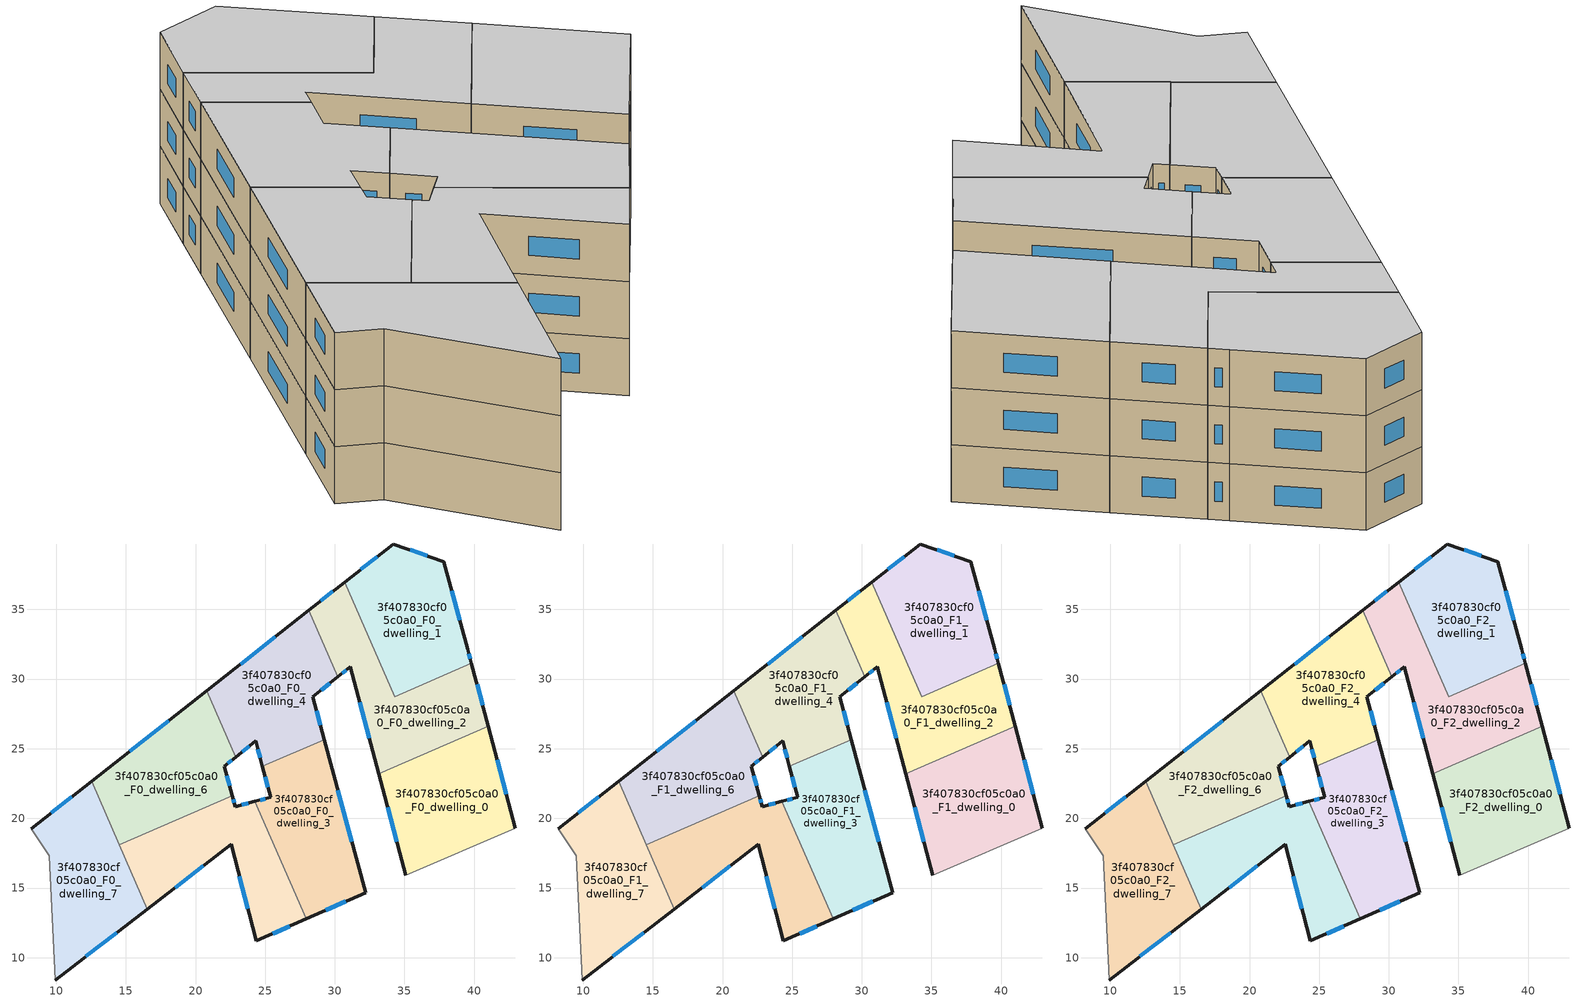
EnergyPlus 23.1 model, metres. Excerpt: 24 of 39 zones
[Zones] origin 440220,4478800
3f407830cf05c0a0_F0_dwelling_0
 floor ground (EU_floor_Construction): 41.01,26.62 42.96,19.3 35.09,15.92 33.16,23.21 z0
 wall outside (EU_wall_Construction): 33.16,23.21 35.09,15.92 / 42.96,19.3 41.01,26.62 z0:3
 wall to 3f407830cf05c0a0_F0_dwelling_2 (EU_wall_Construction): 41.01,26.62 33.16,23.21 z0:3
 wall adiabatic (EU_wall_Construction): 35.09,15.92 42.96,19.3 z0:3
 window (EU_Window_Construction): 33.8,20.79 34.45,18.34 / 42.31,21.73 41.65,24.2 z0.99:2.01
3f407830cf05c0a0_F0_dwelling_1
 floor ground (EU_floor_Construction): 37.82,38.44 39.54,32.14 39.81,31.13 34.3,28.73 30.72,36.96 34.2,39.7 z0
 wall outside (EU_wall_Construction): 39.81,31.13 39.54,32.14 37.82,38.44 34.2,39.7 30.72,36.96 z0:3
 wall to 3f407830cf05c0a0_F0_dwelling_2 (EU_wall_Construction): 30.72,36.96 34.3,28.73 39.81,31.13 z0:3
 window (EU_Window_Construction): 36.62,38.85 35.4,39.28 / 38.97,34.23 38.39,36.35 / 39.72,31.46 39.63,31.8 / 33.05,38.79 31.87,37.87 z0.99:2.01
3f407830cf05c0a0_F0_dwelling_2
 floor ground (EU_floor_Construction): 39.81,31.13 41.01,26.62 33.16,23.21 31.12,30.87 30.22,30.17 28.14,34.94 30.72,36.96 34.3,28.73 z0
 wall outside (EU_wall_Construction): 41.01,26.62 39.81,31.13 / 30.22,30.17 31.12,30.87 33.16,23.21 / 30.72,36.96 28.14,34.94 z0:3
 wall to 3f407830cf05c0a0_F0_dwelling_4 (EU_wall_Construction): 28.14,34.94 30.22,30.17 z0:3
 window (EU_Window_Construction): 40.61,28.12 40.21,29.64 / 31.79,28.33 32.48,25.75 / 30.52,30.4 30.82,30.64 / 29.86,36.29 29,35.61 z0.99:2.01
3f407830cf05c0a0_F0_dwelling_3
 floor ground (EU_floor_Construction): 29.24,25.66 32.2,14.67 27.94,12.79 24.26,21.22 25.4,21.52 24.81,23.73 z0
 wall outside (EU_wall_Construction): 24.81,23.73 25.4,21.52 24.26,21.22 / 27.94,12.79 32.2,14.67 29.24,25.66 z0:3
 wall to 3f407830cf05c0a0_F0_dwelling_5 (EU_wall_Construction): 24.26,21.22 27.94,12.79 z0:3
 wall to 3f407830cf05c0a0_F0_dwelling_4 (EU_wall_Construction): 29.24,25.66 24.81,23.73 z0:3
 window (EU_Window_Construction): 25.02,21.42 24.64,21.32 / 25,23 25.2,22.25 / 31.22,18.31 30.22,22.02 / 29.35,13.41 30.79,14.05 z0.99:2.01
3f407830cf05c0a0_F0_dwelling_4
 floor ground (EU_floor_Construction): 28.14,34.94 30.22,30.17 28.41,28.74 29.24,25.66 24.81,23.73 24.32,25.56 22.88,24.4 20.8,29.17 z0
 wall outside (EU_wall_Construction): 28.14,34.94 20.8,29.17 / 29.24,25.66 28.41,28.74 30.22,30.17 / 22.88,24.4 24.32,25.56 24.81,23.73 z0:3
 wall to 3f407830cf05c0a0_F0_dwelling_6 (EU_wall_Construction): 20.8,29.17 22.88,24.4 z0:3
 window (EU_Window_Construction): 25.71,33.03 23.24,31.08 / 29.01,29.21 29.62,29.69 / 28.97,26.68 28.69,27.72 / 24.48,24.95 24.64,24.34 / 23.36,24.79 23.84,25.17 z0.99:2.01
3f407830cf05c0a0_F0_dwelling_5
 floor ground (EU_floor_Construction): 24.26,21.22 27.94,12.79 24.36,11.2 22.55,18.14 16.53,13.49 14.53,18.1 22.63,21.63 22.85,20.85 z0
 wall outside (EU_wall_Construction): 16.53,13.49 22.55,18.14 24.36,11.2 27.94,12.79 / 24.26,21.22 22.85,20.85 22.63,21.63 z0:3
 wall to 3f407830cf05c0a0_F0_dwelling_6 (EU_wall_Construction): 22.63,21.63 14.53,18.1 z0:3
 wall to 3f407830cf05c0a0_F0_dwelling_7 (EU_wall_Construction): 14.53,18.1 16.53,13.49 z0:3
 window (EU_Window_Construction): 25.54,11.73 26.75,12.26 / 23.15,15.84 23.76,13.5 / 18.53,15.03 20.56,16.6 / 22.78,21.11 22.7,21.37 / 23.79,21.1 23.32,20.97 z0.99:2.01
3f407830cf05c0a0_F0_dwelling_6
 floor ground (EU_floor_Construction): 20.8,29.17 22.88,24.4 22.05,23.74 22.63,21.63 14.53,18.1 12.54,22.67 z0
 wall outside (EU_wall_Construction): 22.63,21.63 22.05,23.74 22.88,24.4 / 20.8,29.17 12.54,22.67 z0:3
 wall to 3f407830cf05c0a0_F0_dwelling_7 (EU_wall_Construction): 12.54,22.67 14.53,18.1 z0:3
 window (EU_Window_Construction): 22.32,23.96 22.6,24.18 / 22.44,22.33 22.24,23.04 / 18.06,27.02 15.28,24.83 z0.99:2.01
3f407830cf05c0a0_F0_dwelling_7
 floor ground (EU_floor_Construction): 12.54,22.67 16.53,13.49 9.95,8.4 9.52,17.32 8.2,19.27 z0
 wall outside (EU_wall_Construction): 12.54,22.67 8.2,19.27 / 9.95,8.4 16.53,13.49 z0:3
 wall adiabatic (EU_wall_Construction): 8.2,19.27 9.52,17.32 9.95,8.4 z0:3
 window (EU_Window_Construction): 11.1,21.55 9.64,20.4 / 12.13,10.09 14.35,11.8 z0.99:2.01
3f407830cf05c0a0_F1_dwelling_0
 floor to 3f407830cf05c0a0_F0_dwelling_0 (EU_floor_Construction): 41.01,26.62 42.96,19.3 35.09,15.92 33.16,23.21 z3
 wall outside (EU_wall_Construction): 33.16,23.21 35.09,15.92 / 42.96,19.3 41.01,26.62 z3:6
 wall to 3f407830cf05c0a0_F1_dwelling_2 (EU_wall_Construction): 41.01,26.62 33.16,23.21 z3:6
 wall adiabatic (EU_wall_Construction): 35.09,15.92 42.96,19.3 z3:6
 window (EU_Window_Construction): 33.8,20.79 34.45,18.34 / 42.31,21.73 41.65,24.2 z3.99:5.01
3f407830cf05c0a0_F1_dwelling_1
 floor to 3f407830cf05c0a0_F0_dwelling_1 (EU_floor_Construction): 37.82,38.44 39.54,32.14 39.81,31.13 34.3,28.73 30.72,36.96 34.2,39.7 z3
 wall outside (EU_wall_Construction): 39.81,31.13 39.54,32.14 37.82,38.44 34.2,39.7 30.72,36.96 z3:6
 wall to 3f407830cf05c0a0_F1_dwelling_2 (EU_wall_Construction): 30.72,36.96 34.3,28.73 39.81,31.13 z3:6
 window (EU_Window_Construction): 36.62,38.85 35.4,39.28 / 38.97,34.23 38.39,36.35 / 39.72,31.46 39.63,31.8 / 33.05,38.79 31.87,37.87 z3.99:5.01
3f407830cf05c0a0_F1_dwelling_2
 floor to 3f407830cf05c0a0_F0_dwelling_2 (EU_floor_Construction): 39.81,31.13 41.01,26.62 33.16,23.21 31.12,30.87 30.22,30.17 28.14,34.94 30.72,36.96 34.3,28.73 z3
 wall outside (EU_wall_Construction): 41.01,26.62 39.81,31.13 / 30.22,30.17 31.12,30.87 33.16,23.21 / 30.72,36.96 28.14,34.94 z3:6
 wall to 3f407830cf05c0a0_F1_dwelling_4 (EU_wall_Construction): 28.14,34.94 30.22,30.17 z3:6
 window (EU_Window_Construction): 40.61,28.12 40.21,29.64 / 31.79,28.33 32.48,25.75 / 30.52,30.4 30.82,30.64 / 29.86,36.29 29,35.61 z3.99:5.01
3f407830cf05c0a0_F1_dwelling_3
 floor to 3f407830cf05c0a0_F0_dwelling_3 (EU_floor_Construction): 29.24,25.66 32.2,14.67 27.94,12.79 24.26,21.22 25.4,21.52 24.81,23.73 z3
 wall outside (EU_wall_Construction): 24.81,23.73 25.4,21.52 24.26,21.22 / 27.94,12.79 32.2,14.67 29.24,25.66 z3:6
 wall to 3f407830cf05c0a0_F1_dwelling_5 (EU_wall_Construction): 24.26,21.22 27.94,12.79 z3:6
 wall to 3f407830cf05c0a0_F1_dwelling_4 (EU_wall_Construction): 29.24,25.66 24.81,23.73 z3:6
 window (EU_Window_Construction): 25.02,21.42 24.64,21.32 / 25,23 25.2,22.25 / 31.22,18.31 30.22,22.02 / 29.35,13.41 30.79,14.05 z3.99:5.01
3f407830cf05c0a0_F1_dwelling_4
 floor to 3f407830cf05c0a0_F0_dwelling_4 (EU_floor_Construction): 28.14,34.94 30.22,30.17 28.41,28.74 29.24,25.66 24.81,23.73 24.32,25.56 22.88,24.4 20.8,29.17 z3
 wall outside (EU_wall_Construction): 28.14,34.94 20.8,29.17 / 29.24,25.66 28.41,28.74 30.22,30.17 / 22.88,24.4 24.32,25.56 24.81,23.73 z3:6
 wall to 3f407830cf05c0a0_F1_dwelling_6 (EU_wall_Construction): 20.8,29.17 22.88,24.4 z3:6
 window (EU_Window_Construction): 25.71,33.03 23.24,31.08 / 29.01,29.21 29.62,29.69 / 28.97,26.68 28.69,27.72 / 24.48,24.95 24.64,24.34 / 23.36,24.79 23.84,25.17 z3.99:5.01
3f407830cf05c0a0_F1_dwelling_5
 floor to 3f407830cf05c0a0_F0_dwelling_5 (EU_floor_Construction): 24.26,21.22 27.94,12.79 24.36,11.2 22.55,18.14 16.53,13.49 14.53,18.1 22.63,21.63 22.85,20.85 z3
 wall outside (EU_wall_Construction): 16.53,13.49 22.55,18.14 24.36,11.2 27.94,12.79 / 24.26,21.22 22.85,20.85 22.63,21.63 z3:6
 wall to 3f407830cf05c0a0_F1_dwelling_6 (EU_wall_Construction): 22.63,21.63 14.53,18.1 z3:6
 wall to 3f407830cf05c0a0_F1_dwelling_7 (EU_wall_Construction): 14.53,18.1 16.53,13.49 z3:6
 window (EU_Window_Construction): 25.54,11.73 26.75,12.26 / 23.15,15.84 23.76,13.5 / 18.53,15.03 20.56,16.6 / 22.78,21.11 22.7,21.37 / 23.79,21.1 23.32,20.97 z3.99:5.01
3f407830cf05c0a0_F1_dwelling_6
 floor to 3f407830cf05c0a0_F0_dwelling_6 (EU_floor_Construction): 20.8,29.17 22.88,24.4 22.05,23.74 22.63,21.63 14.53,18.1 12.54,22.67 z3
 wall outside (EU_wall_Construction): 22.63,21.63 22.05,23.74 22.88,24.4 / 20.8,29.17 12.54,22.67 z3:6
 wall to 3f407830cf05c0a0_F1_dwelling_7 (EU_wall_Construction): 12.54,22.67 14.53,18.1 z3:6
 window (EU_Window_Construction): 22.32,23.96 22.6,24.18 / 22.44,22.33 22.24,23.04 / 18.06,27.02 15.28,24.83 z3.99:5.01
3f407830cf05c0a0_F1_dwelling_7
 floor to 3f407830cf05c0a0_F0_dwelling_7 (EU_floor_Construction): 12.54,22.67 16.53,13.49 9.95,8.4 9.52,17.32 8.2,19.27 z3
 wall outside (EU_wall_Construction): 12.54,22.67 8.2,19.27 / 9.95,8.4 16.53,13.49 z3:6
 wall adiabatic (EU_wall_Construction): 8.2,19.27 9.52,17.32 9.95,8.4 z3:6
 window (EU_Window_Construction): 11.1,21.55 9.64,20.4 / 12.13,10.09 14.35,11.8 z3.99:5.01
3f407830cf05c0a0_F2_dwelling_0
 floor to 3f407830cf05c0a0_F1_dwelling_0 (EU_floor_Construction): 41.01,26.62 42.96,19.3 35.09,15.92 33.16,23.21 z6
 wall outside (EU_wall_Construction): 33.16,23.21 35.09,15.92 / 42.96,19.3 41.01,26.62 z6:9
 wall to 3f407830cf05c0a0_F2_dwelling_2 (EU_wall_Construction): 41.01,26.62 33.16,23.21 z6:9
 wall adiabatic (EU_wall_Construction): 35.09,15.92 42.96,19.3 z6:9
 window (EU_Window_Construction): 33.8,20.79 34.45,18.34 / 42.31,21.73 41.65,24.2 z6.99:8.01
 ceiling to 3f407830cf05c0a0_F3_dwelling_0 (EU_floor_Construction): 42.96,19.3 41.01,26.62 33.16,23.21 35.09,15.92 z9
3f407830cf05c0a0_F2_dwelling_1
 floor to 3f407830cf05c0a0_F1_dwelling_1 (EU_floor_Construction): 37.82,38.44 39.54,32.14 39.81,31.13 34.3,28.73 30.72,36.96 34.2,39.7 z6
 wall outside (EU_wall_Construction): 39.81,31.13 39.54,32.14 37.82,38.44 34.2,39.7 30.72,36.96 z6:9
 wall to 3f407830cf05c0a0_F2_dwelling_2 (EU_wall_Construction): 30.72,36.96 34.3,28.73 39.81,31.13 z6:9
 window (EU_Window_Construction): 36.62,38.85 35.4,39.28 / 38.97,34.23 38.39,36.35 / 39.72,31.46 39.63,31.8 / 33.05,38.79 31.87,37.87 z6.99:8.01
 ceiling to 3f407830cf05c0a0_F3_dwelling_1 (EU_floor_Construction): 39.81,31.13 39.54,32.14 37.82,38.44 34.2,39.7 30.72,36.96 34.3,28.73 z9
3f407830cf05c0a0_F2_dwelling_2
 floor to 3f407830cf05c0a0_F1_dwelling_2 (EU_floor_Construction): 39.81,31.13 41.01,26.62 33.16,23.21 31.12,30.87 30.22,30.17 28.14,34.94 30.72,36.96 34.3,28.73 z6
 wall outside (EU_wall_Construction): 41.01,26.62 39.81,31.13 / 30.22,30.17 31.12,30.87 33.16,23.21 / 30.72,36.96 28.14,34.94 z6:9
 wall to 3f407830cf05c0a0_F2_dwelling_4 (EU_wall_Construction): 28.14,34.94 30.22,30.17 z6:9
 window (EU_Window_Construction): 40.61,28.12 40.21,29.64 / 31.79,28.33 32.48,25.75 / 30.52,30.4 30.82,30.64 / 29.86,36.29 29,35.61 z6.99:8.01
 ceiling to 3f407830cf05c0a0_F3_dwelling_2 (EU_floor_Construction): 41.01,26.62 39.81,31.13 34.3,28.73 30.72,36.96 28.14,34.94 30.22,30.17 31.12,30.87 33.16,23.21 z9
3f407830cf05c0a0_F2_dwelling_3
 floor to 3f407830cf05c0a0_F1_dwelling_3 (EU_floor_Construction): 29.24,25.66 32.2,14.67 27.94,12.79 24.26,21.22 25.4,21.52 24.81,23.73 z6
 wall outside (EU_wall_Construction): 24.81,23.73 25.4,21.52 24.26,21.22 / 27.94,12.79 32.2,14.67 29.24,25.66 z6:9
 wall to 3f407830cf05c0a0_F2_dwelling_5 (EU_wall_Construction): 24.26,21.22 27.94,12.79 z6:9
 wall to 3f407830cf05c0a0_F2_dwelling_4 (EU_wall_Construction): 29.24,25.66 24.81,23.73 z6:9
 window (EU_Window_Construction): 25.02,21.42 24.64,21.32 / 25,23 25.2,22.25 / 31.22,18.31 30.22,22.02 / 29.35,13.41 30.79,14.05 z6.99:8.01
 ceiling to 3f407830cf05c0a0_F3_dwelling_3 (EU_floor_Construction): 32.2,14.67 29.24,25.66 24.81,23.73 25.4,21.52 24.26,21.22 27.94,12.79 z9
3f407830cf05c0a0_F2_dwelling_4
 floor to 3f407830cf05c0a0_F1_dwelling_4 (EU_floor_Construction): 28.14,34.94 30.22,30.17 28.41,28.74 29.24,25.66 24.81,23.73 24.32,25.56 22.88,24.4 20.8,29.17 z6
 wall outside (EU_wall_Construction): 28.14,34.94 20.8,29.17 / 29.24,25.66 28.41,28.74 30.22,30.17 / 22.88,24.4 24.32,25.56 24.81,23.73 z6:9
 wall to 3f407830cf05c0a0_F2_dwelling_6 (EU_wall_Construction): 20.8,29.17 22.88,24.4 z6:9
 window (EU_Window_Construction): 25.71,33.03 23.24,31.08 / 29.01,29.21 29.62,29.69 / 28.97,26.68 28.69,27.72 / 24.48,24.95 24.64,24.34 / 23.36,24.79 23.84,25.17 z6.99:8.01
 ceiling to 3f407830cf05c0a0_F3_dwelling_4 (EU_floor_Construction): 29.24,25.66 28.41,28.74 30.22,30.17 28.14,34.94 20.8,29.17 22.88,24.4 24.32,25.56 24.81,23.73 z9
3f407830cf05c0a0_F2_dwelling_5
 floor to 3f407830cf05c0a0_F1_dwelling_5 (EU_floor_Construction): 24.26,21.22 27.94,12.79 24.36,11.2 22.55,18.14 16.53,13.49 14.53,18.1 22.63,21.63 22.85,20.85 z6
 wall outside (EU_wall_Construction): 16.53,13.49 22.55,18.14 24.36,11.2 27.94,12.79 / 24.26,21.22 22.85,20.85 22.63,21.63 z6:9
 wall to 3f407830cf05c0a0_F2_dwelling_6 (EU_wall_Construction): 22.63,21.63 14.53,18.1 z6:9
 wall to 3f407830cf05c0a0_F2_dwelling_7 (EU_wall_Construction): 14.53,18.1 16.53,13.49 z6:9
 window (EU_Window_Construction): 25.54,11.73 26.75,12.26 / 23.15,15.84 23.76,13.5 / 18.53,15.03 20.56,16.6 / 22.78,21.11 22.7,21.37 / 23.79,21.1 23.32,20.97 z6.99:8.01
 ceiling to 3f407830cf05c0a0_F3_dwelling_5 (EU_floor_Construction): 27.94,12.79 24.26,21.22 22.85,20.85 22.63,21.63 14.53,18.1 16.53,13.49 22.55,18.14 24.36,11.2 z9
3f407830cf05c0a0_F2_dwelling_6
 floor to 3f407830cf05c0a0_F1_dwelling_6 (EU_floor_Construction): 20.8,29.17 22.88,24.4 22.05,23.74 22.63,21.63 14.53,18.1 12.54,22.67 z6
 wall outside (EU_wall_Construction): 22.63,21.63 22.05,23.74 22.88,24.4 / 20.8,29.17 12.54,22.67 z6:9
 wall to 3f407830cf05c0a0_F2_dwelling_7 (EU_wall_Construction): 12.54,22.67 14.53,18.1 z6:9
 window (EU_Window_Construction): 22.32,23.96 22.6,24.18 / 22.44,22.33 22.24,23.04 / 18.06,27.02 15.28,24.83 z6.99:8.01
 ceiling to 3f407830cf05c0a0_F3_dwelling_6 (EU_floor_Construction): 22.63,21.63 22.05,23.74 22.88,24.4 20.8,29.17 12.54,22.67 14.53,18.1 z9
3f407830cf05c0a0_F2_dwelling_7
 floor to 3f407830cf05c0a0_F1_dwelling_7 (EU_floor_Construction): 12.54,22.67 16.53,13.49 9.95,8.4 9.52,17.32 8.2,19.27 z6
 wall outside (EU_wall_Construction): 12.54,22.67 8.2,19.27 / 9.95,8.4 16.53,13.49 z6:9
 wall adiabatic (EU_wall_Construction): 8.2,19.27 9.52,17.32 9.95,8.4 z6:9
 window (EU_Window_Construction): 11.1,21.55 9.64,20.4 / 12.13,10.09 14.35,11.8 z6.99:8.01
 ceiling to 3f407830cf05c0a0_F3_dwelling_7 (EU_floor_Construction): 16.53,13.49 12.54,22.67 8.2,19.27 9.52,17.32 9.95,8.4 z9
[Building]
EU S2 Campaign: North Axis=0; Terrain=City; Solar Distribution=FullExterior
[Site:Location]
Madrid: Latitude=40.5; Longitude=-3.5; Time Zone=1; Elevation=609
[SizingPeriod:WeatherFileDays]
AnnualSizingPeriod: Begin Month=1; Begin Day of Month=1; End Month=12; End Day of Month=31; Day of Week for Start Day=Monday; Use Weather File Daylight Saving Period=No; Use Weather File Rain and Snow Indicators=No
[MATERIAL]
EU_InternalMass_Material: Roughness=MediumRough; Thickness=0.1; Conductivity=1; Density=1800; Specific Heat=900; Thermal Absorptance=0.9; Solar Absorptance=0.7; Visible Absorptance=0.7
[MATERIAL:NOMASS] Roughness=MediumRough; Thermal Absorptance=0.9; Solar Absorptance=0.7; Visible Absorptance=0.7
Name | Thermal Resistance
EU_wall_NoMass | 0.609216
EU_floor_NoMass | 0.568163
[WINDOWMATERIAL:SIMPLEGLAZINGSYSTEM]
EU_Window_SimpleGlazing: UFactor=5.50606; Solar Heat Gain Coefficient=0.85; Visible Transmittance=0.85
[CONSTRUCTION]
EU_wall_Construction: EU_wall_NoMass
EU_floor_Construction: EU_floor_NoMass
EU_InternalMass_Construction: EU_InternalMass_Material
EU_Window_Construction: EU_Window_SimpleGlazing
[ZONE] Type=1; Multiplier=1; Ceiling Height=autocalculate; Floor Area=autocalculate; Part of Total Floor Area=Yes
Name | Volume
3f407830cf05c0a0_F0_dwelling_0; 3f407830cf05c0a0_F1_dwelling_0; 3f407830cf05c0a0_F2_dwelling_0 | 191.929
3f407830cf05c0a0_F0_dwelling_1; 3f407830cf05c0a0_F1_dwelling_1; 3f407830cf05c0a0_F2_dwelling_1 | 184.603
3f407830cf05c0a0_F0_dwelling_2; 3f407830cf05c0a0_F1_dwelling_2; 3f407830cf05c0a0_F2_dwelling_2 | 191.925
3f407830cf05c0a0_F0_dwelling_3; 3f407830cf05c0a0_F1_dwelling_3; 3f407830cf05c0a0_F2_dwelling_3 | 177.275
3f407830cf05c0a0_F0_dwelling_4; 3f407830cf05c0a0_F1_dwelling_4; 3f407830cf05c0a0_F2_dwelling_4 | 177.285
3f407830cf05c0a0_F0_dwelling_5; 3f407830cf05c0a0_F1_dwelling_5; 3f407830cf05c0a0_F2_dwelling_5 | 184.614
3f407830cf05c0a0_F0_dwelling_6; 3f407830cf05c0a0_F1_dwelling_6; 3f407830cf05c0a0_F2_dwelling_6 | 184.604
3f407830cf05c0a0_F0_dwelling_7; 3f407830cf05c0a0_F1_dwelling_7; 3f407830cf05c0a0_F2_dwelling_7 | 184.605
[INTERNALMASS] Construction=EU_InternalMass_Construction
Name | Zone or ZoneList | Surface Area
3f407830cf05c0a0_F0_dwelling_0_EU_InternalMass | 3f407830cf05c0a0_F0_dwelling_0 | 63.9775
3f407830cf05c0a0_F0_dwelling_1_EU_InternalMass | 3f407830cf05c0a0_F0_dwelling_1 | 61.5342
3f407830cf05c0a0_F0_dwelling_2_EU_InternalMass | 3f407830cf05c0a0_F0_dwelling_2 | 63.9755
3f407830cf05c0a0_F0_dwelling_3_EU_InternalMass | 3f407830cf05c0a0_F0_dwelling_3 | 59.0924
3f407830cf05c0a0_F0_dwelling_4_EU_InternalMass | 3f407830cf05c0a0_F0_dwelling_4 | 59.0918
3f407830cf05c0a0_F0_dwelling_5_EU_InternalMass | 3f407830cf05c0a0_F0_dwelling_5 | 61.5371
3f407830cf05c0a0_F0_dwelling_6_EU_InternalMass | 3f407830cf05c0a0_F0_dwelling_6 | 61.5336
3f407830cf05c0a0_F0_dwelling_7_EU_InternalMass | 3f407830cf05c0a0_F0_dwelling_7 | 61.535
3f407830cf05c0a0_F1_dwelling_0_EU_InternalMass | 3f407830cf05c0a0_F1_dwelling_0 | 63.9775
3f407830cf05c0a0_F1_dwelling_1_EU_InternalMass | 3f407830cf05c0a0_F1_dwelling_1 | 61.5342
3f407830cf05c0a0_F1_dwelling_2_EU_InternalMass | 3f407830cf05c0a0_F1_dwelling_2 | 63.9755
3f407830cf05c0a0_F1_dwelling_3_EU_InternalMass | 3f407830cf05c0a0_F1_dwelling_3 | 59.0924
3f407830cf05c0a0_F1_dwelling_4_EU_InternalMass | 3f407830cf05c0a0_F1_dwelling_4 | 59.0918
3f407830cf05c0a0_F1_dwelling_5_EU_InternalMass | 3f407830cf05c0a0_F1_dwelling_5 | 61.5371
3f407830cf05c0a0_F1_dwelling_6_EU_InternalMass | 3f407830cf05c0a0_F1_dwelling_6 | 61.5336
3f407830cf05c0a0_F1_dwelling_7_EU_InternalMass | 3f407830cf05c0a0_F1_dwelling_7 | 61.535
3f407830cf05c0a0_F2_dwelling_0_EU_InternalMass | 3f407830cf05c0a0_F2_dwelling_0 | 63.9775
3f407830cf05c0a0_F2_dwelling_1_EU_InternalMass | 3f407830cf05c0a0_F2_dwelling_1 | 61.5342
3f407830cf05c0a0_F2_dwelling_2_EU_InternalMass | 3f407830cf05c0a0_F2_dwelling_2 | 63.9755
3f407830cf05c0a0_F2_dwelling_3_EU_InternalMass | 3f407830cf05c0a0_F2_dwelling_3 | 59.0924
3f407830cf05c0a0_F2_dwelling_4_EU_InternalMass | 3f407830cf05c0a0_F2_dwelling_4 | 59.0918
3f407830cf05c0a0_F2_dwelling_5_EU_InternalMass | 3f407830cf05c0a0_F2_dwelling_5 | 61.5371
3f407830cf05c0a0_F2_dwelling_6_EU_InternalMass | 3f407830cf05c0a0_F2_dwelling_6 | 61.5336
3f407830cf05c0a0_F2_dwelling_7_EU_InternalMass | 3f407830cf05c0a0_F2_dwelling_7 | 61.535
[OTHEREQUIPMENT] Fuel Type=Electricity; Design Level Calculation Method=Watts/Area; Power per Zone Floor Area=1; Fraction Latent=0; Fraction Radiant=0; Fraction Lost=0; Carbon Dioxide Generation Rate=0; EndUse Subcategory=EU_Step8_InternalGains
Name | Zone or ZoneList or Space or SpaceList | Schedule
EU_Step8_InternalGain_3f407830cf05c0a0_F0_dwelling_0_f000 | 3f407830cf05c0a0_F0_dwelling_0 | EU_Step8_GainSchedule_3f407830cf05c0a0_F0_dwelling_0_f000
EU_Step8_InternalGain_3f407830cf05c0a0_F0_dwelling_1_f000 | 3f407830cf05c0a0_F0_dwelling_1 | EU_Step8_GainSchedule_3f407830cf05c0a0_F0_dwelling_1_f000
EU_Step8_InternalGain_3f407830cf05c0a0_F0_dwelling_2_f000 | 3f407830cf05c0a0_F0_dwelling_2 | EU_Step8_GainSchedule_3f407830cf05c0a0_F0_dwelling_2_f000
EU_Step8_InternalGain_3f407830cf05c0a0_F0_dwelling_3_f000 | 3f407830cf05c0a0_F0_dwelling_3 | EU_Step8_GainSchedule_3f407830cf05c0a0_F0_dwelling_3_f000
EU_Step8_InternalGain_3f407830cf05c0a0_F0_dwelling_4_f000 | 3f407830cf05c0a0_F0_dwelling_4 | EU_Step8_GainSchedule_3f407830cf05c0a0_F0_dwelling_4_f000
EU_Step8_InternalGain_3f407830cf05c0a0_F0_dwelling_5_f000 | 3f407830cf05c0a0_F0_dwelling_5 | EU_Step8_GainSchedule_3f407830cf05c0a0_F0_dwelling_5_f000
EU_Step8_InternalGain_3f407830cf05c0a0_F0_dwelling_6_f000 | 3f407830cf05c0a0_F0_dwelling_6 | EU_Step8_GainSchedule_3f407830cf05c0a0_F0_dwelling_6_f000
EU_Step8_InternalGain_3f407830cf05c0a0_F0_dwelling_7_f000 | 3f407830cf05c0a0_F0_dwelling_7 | EU_Step8_GainSchedule_3f407830cf05c0a0_F0_dwelling_7_f000
EU_Step8_InternalGain_3f407830cf05c0a0_F1_dwelling_0_f000 | 3f407830cf05c0a0_F1_dwelling_0 | EU_Step8_GainSchedule_3f407830cf05c0a0_F1_dwelling_0_f000
EU_Step8_InternalGain_3f407830cf05c0a0_F1_dwelling_1_f000 | 3f407830cf05c0a0_F1_dwelling_1 | EU_Step8_GainSchedule_3f407830cf05c0a0_F1_dwelling_1_f000
EU_Step8_InternalGain_3f407830cf05c0a0_F1_dwelling_2_f000 | 3f407830cf05c0a0_F1_dwelling_2 | EU_Step8_GainSchedule_3f407830cf05c0a0_F1_dwelling_2_f000
EU_Step8_InternalGain_3f407830cf05c0a0_F1_dwelling_3_f000 | 3f407830cf05c0a0_F1_dwelling_3 | EU_Step8_GainSchedule_3f407830cf05c0a0_F1_dwelling_3_f000
EU_Step8_InternalGain_3f407830cf05c0a0_F1_dwelling_4_f000 | 3f407830cf05c0a0_F1_dwelling_4 | EU_Step8_GainSchedule_3f407830cf05c0a0_F1_dwelling_4_f000
EU_Step8_InternalGain_3f407830cf05c0a0_F1_dwelling_5_f000 | 3f407830cf05c0a0_F1_dwelling_5 | EU_Step8_GainSchedule_3f407830cf05c0a0_F1_dwelling_5_f000
EU_Step8_InternalGain_3f407830cf05c0a0_F1_dwelling_6_f000 | 3f407830cf05c0a0_F1_dwelling_6 | EU_Step8_GainSchedule_3f407830cf05c0a0_F1_dwelling_6_f000
EU_Step8_InternalGain_3f407830cf05c0a0_F1_dwelling_7_f000 | 3f407830cf05c0a0_F1_dwelling_7 | EU_Step8_GainSchedule_3f407830cf05c0a0_F1_dwelling_7_f000
EU_Step8_InternalGain_3f407830cf05c0a0_F2_dwelling_0_f000 | 3f407830cf05c0a0_F2_dwelling_0 | EU_Step8_GainSchedule_3f407830cf05c0a0_F2_dwelling_0_f000
EU_Step8_InternalGain_3f407830cf05c0a0_F2_dwelling_1_f000 | 3f407830cf05c0a0_F2_dwelling_1 | EU_Step8_GainSchedule_3f407830cf05c0a0_F2_dwelling_1_f000
EU_Step8_InternalGain_3f407830cf05c0a0_F2_dwelling_2_f000 | 3f407830cf05c0a0_F2_dwelling_2 | EU_Step8_GainSchedule_3f407830cf05c0a0_F2_dwelling_2_f000
EU_Step8_InternalGain_3f407830cf05c0a0_F2_dwelling_3_f000 | 3f407830cf05c0a0_F2_dwelling_3 | EU_Step8_GainSchedule_3f407830cf05c0a0_F2_dwelling_3_f000
EU_Step8_InternalGain_3f407830cf05c0a0_F2_dwelling_4_f000 | 3f407830cf05c0a0_F2_dwelling_4 | EU_Step8_GainSchedule_3f407830cf05c0a0_F2_dwelling_4_f000
EU_Step8_InternalGain_3f407830cf05c0a0_F2_dwelling_5_f000 | 3f407830cf05c0a0_F2_dwelling_5 | EU_Step8_GainSchedule_3f407830cf05c0a0_F2_dwelling_5_f000
EU_Step8_InternalGain_3f407830cf05c0a0_F2_dwelling_6_f000 | 3f407830cf05c0a0_F2_dwelling_6 | EU_Step8_GainSchedule_3f407830cf05c0a0_F2_dwelling_6_f000
EU_Step8_InternalGain_3f407830cf05c0a0_F2_dwelling_7_f000 | 3f407830cf05c0a0_F2_dwelling_7 | EU_Step8_GainSchedule_3f407830cf05c0a0_F2_dwelling_7_f000
[ZONEVENTILATION:DESIGNFLOWRATE] Schedule=EU_AlwaysOn; Design Flow Rate Calculation Method=AirChanges/Hour; Air Changes per Hour=0.752966; Ventilation Type=Natural; Fan Pressure Rise=0; Fan Total Efficiency=1; Constant Term Coefficient=1; Temperature Term Coefficient=0; Velocity Term Coefficient=0; Velocity Squared Term Coefficient=0; Minimum Indoor Temperature=-100; Maximum Indoor Temperature=100; Delta Temperature=-100; Minimum Outdoor Temperature=-100; Maximum Outdoor Temperature=100; Maximum Wind Speed=40
Name | Zone or ZoneList or Space or SpaceList
EU_ConstantAir_3f407830cf05c0a0_F0_dwelling_0 | 3f407830cf05c0a0_F0_dwelling_0
EU_ConstantAir_3f407830cf05c0a0_F0_dwelling_1 | 3f407830cf05c0a0_F0_dwelling_1
EU_ConstantAir_3f407830cf05c0a0_F0_dwelling_2 | 3f407830cf05c0a0_F0_dwelling_2
EU_ConstantAir_3f407830cf05c0a0_F0_dwelling_3 | 3f407830cf05c0a0_F0_dwelling_3
EU_ConstantAir_3f407830cf05c0a0_F0_dwelling_4 | 3f407830cf05c0a0_F0_dwelling_4
EU_ConstantAir_3f407830cf05c0a0_F0_dwelling_5 | 3f407830cf05c0a0_F0_dwelling_5
EU_ConstantAir_3f407830cf05c0a0_F0_dwelling_6 | 3f407830cf05c0a0_F0_dwelling_6
EU_ConstantAir_3f407830cf05c0a0_F0_dwelling_7 | 3f407830cf05c0a0_F0_dwelling_7
EU_ConstantAir_3f407830cf05c0a0_F1_dwelling_0 | 3f407830cf05c0a0_F1_dwelling_0
EU_ConstantAir_3f407830cf05c0a0_F1_dwelling_1 | 3f407830cf05c0a0_F1_dwelling_1
EU_ConstantAir_3f407830cf05c0a0_F1_dwelling_2 | 3f407830cf05c0a0_F1_dwelling_2
EU_ConstantAir_3f407830cf05c0a0_F1_dwelling_3 | 3f407830cf05c0a0_F1_dwelling_3
EU_ConstantAir_3f407830cf05c0a0_F1_dwelling_4 | 3f407830cf05c0a0_F1_dwelling_4
EU_ConstantAir_3f407830cf05c0a0_F1_dwelling_5 | 3f407830cf05c0a0_F1_dwelling_5
EU_ConstantAir_3f407830cf05c0a0_F1_dwelling_6 | 3f407830cf05c0a0_F1_dwelling_6
EU_ConstantAir_3f407830cf05c0a0_F1_dwelling_7 | 3f407830cf05c0a0_F1_dwelling_7
EU_ConstantAir_3f407830cf05c0a0_F2_dwelling_0 | 3f407830cf05c0a0_F2_dwelling_0
EU_ConstantAir_3f407830cf05c0a0_F2_dwelling_1 | 3f407830cf05c0a0_F2_dwelling_1
EU_ConstantAir_3f407830cf05c0a0_F2_dwelling_2 | 3f407830cf05c0a0_F2_dwelling_2
EU_ConstantAir_3f407830cf05c0a0_F2_dwelling_3 | 3f407830cf05c0a0_F2_dwelling_3
EU_ConstantAir_3f407830cf05c0a0_F2_dwelling_4 | 3f407830cf05c0a0_F2_dwelling_4
EU_ConstantAir_3f407830cf05c0a0_F2_dwelling_5 | 3f407830cf05c0a0_F2_dwelling_5
EU_ConstantAir_3f407830cf05c0a0_F2_dwelling_6 | 3f407830cf05c0a0_F2_dwelling_6
EU_ConstantAir_3f407830cf05c0a0_F2_dwelling_7 | 3f407830cf05c0a0_F2_dwelling_7
[HVACTEMPLATE:THERMOSTAT] Constant Heating Setpoint=20; Constant Cooling Setpoint=50
EU_HeatOnly_3f407830cf05c0a0_F0_dwelling_0; EU_HeatOnly_3f407830cf05c0a0_F0_dwelling_1; EU_HeatOnly_3f407830cf05c0a0_F0_dwelling_2; EU_HeatOnly_3f407830cf05c0a0_F0_dwelling_3; EU_HeatOnly_3f407830cf05c0a0_F0_dwelling_4; EU_HeatOnly_3f407830cf05c0a0_F0_dwelling_5; EU_HeatOnly_3f407830cf05c0a0_F0_dwelling_6; EU_HeatOnly_3f407830cf05c0a0_F0_dwelling_7; EU_HeatOnly_3f407830cf05c0a0_F1_dwelling_0; EU_HeatOnly_3f407830cf05c0a0_F1_dwelling_1; EU_HeatOnly_3f407830cf05c0a0_F1_dwelling_2; EU_HeatOnly_3f407830cf05c0a0_F1_dwelling_3; EU_HeatOnly_3f407830cf05c0a0_F1_dwelling_4; EU_HeatOnly_3f407830cf05c0a0_F1_dwelling_5; EU_HeatOnly_3f407830cf05c0a0_F1_dwelling_6; EU_HeatOnly_3f407830cf05c0a0_F1_dwelling_7; EU_HeatOnly_3f407830cf05c0a0_F2_dwelling_0; EU_HeatOnly_3f407830cf05c0a0_F2_dwelling_1; EU_HeatOnly_3f407830cf05c0a0_F2_dwelling_2; EU_HeatOnly_3f407830cf05c0a0_F2_dwelling_3; EU_HeatOnly_3f407830cf05c0a0_F2_dwelling_4; EU_HeatOnly_3f407830cf05c0a0_F2_dwelling_5; EU_HeatOnly_3f407830cf05c0a0_F2_dwelling_6; EU_HeatOnly_3f407830cf05c0a0_F2_dwelling_7; EU_HeatOnly_3f407830cf05c0a0_F3_dwelling_0; EU_HeatOnly_3f407830cf05c0a0_F3_dwelling_1; EU_HeatOnly_3f407830cf05c0a0_F3_dwelling_2; EU_HeatOnly_3f407830cf05c0a0_F3_dwelling_3; EU_HeatOnly_3f407830cf05c0a0_F3_dwelling_4; EU_HeatOnly_3f407830cf05c0a0_F3_dwelling_5; EU_HeatOnly_3f407830cf05c0a0_F3_dwelling_6; EU_HeatOnly_3f407830cf05c0a0_F3_dwelling_7; EU_HeatOnly_3f407830cf05c0a0_F4_dwelling_0; EU_HeatOnly_3f407830cf05c0a0_F4_dwelling_1; EU_HeatOnly_3f407830cf05c0a0_F4_dwelling_2; EU_HeatOnly_3f407830cf05c0a0_F4_dwelling_3; EU_HeatOnly_3f407830cf05c0a0_F4_dwelling_4; EU_HeatOnly_3f407830cf05c0a0_F4_dwelling_5; EU_HeatOnly_3f407830cf05c0a0_F4_dwelling_6
[HVACTEMPLATE:ZONE:IDEALLOADSAIRSYSTEM] System Availability Schedule=EU_AlwaysOn; Maximum Heating Supply Air Temperature=50; Minimum Cooling Supply Air Temperature=13; Maximum Heating Supply Air Humidity Ratio=0.0156; Minimum Cooling Supply Air Humidity Ratio=0.0077; Heating Limit=NoLimit; Cooling Limit=NoLimit; Heating Availability Schedule=EU_AlwaysOn; Cooling Availability Schedule=EU_CoolingOff; Dehumidification Control Type=ConstantSensibleHeatRatio; Cooling Sensible Heat Ratio=0.7; Dehumidification Setpoint=60; Humidification Control Type=None; Humidification Setpoint=30; Outdoor Air Method=None; Outdoor Air Flow Rate per Person=0.00944; Outdoor Air Flow Rate per Zone Floor Area=0; Outdoor Air Flow Rate per Zone=0; Demand Controlled Ventilation Type=None; Outdoor Air Economizer Type=NoEconomizer; Heat Recovery Type=None; Sensible Heat Recovery Effectiveness=0.7; Latent Heat Recovery Effectiveness=0.65
Name | Template Thermostat
3f407830cf05c0a0_F0_dwelling_0 | EU_HeatOnly_3f407830cf05c0a0_F0_dwelling_0
3f407830cf05c0a0_F0_dwelling_1 | EU_HeatOnly_3f407830cf05c0a0_F0_dwelling_1
3f407830cf05c0a0_F0_dwelling_2 | EU_HeatOnly_3f407830cf05c0a0_F0_dwelling_2
3f407830cf05c0a0_F0_dwelling_3 | EU_HeatOnly_3f407830cf05c0a0_F0_dwelling_3
3f407830cf05c0a0_F0_dwelling_4 | EU_HeatOnly_3f407830cf05c0a0_F0_dwelling_4
3f407830cf05c0a0_F0_dwelling_5 | EU_HeatOnly_3f407830cf05c0a0_F0_dwelling_5
3f407830cf05c0a0_F0_dwelling_6 | EU_HeatOnly_3f407830cf05c0a0_F0_dwelling_6
3f407830cf05c0a0_F0_dwelling_7 | EU_HeatOnly_3f407830cf05c0a0_F0_dwelling_7
3f407830cf05c0a0_F1_dwelling_0 | EU_HeatOnly_3f407830cf05c0a0_F1_dwelling_0
3f407830cf05c0a0_F1_dwelling_1 | EU_HeatOnly_3f407830cf05c0a0_F1_dwelling_1
3f407830cf05c0a0_F1_dwelling_2 | EU_HeatOnly_3f407830cf05c0a0_F1_dwelling_2
3f407830cf05c0a0_F1_dwelling_3 | EU_HeatOnly_3f407830cf05c0a0_F1_dwelling_3
3f407830cf05c0a0_F1_dwelling_4 | EU_HeatOnly_3f407830cf05c0a0_F1_dwelling_4
3f407830cf05c0a0_F1_dwelling_5 | EU_HeatOnly_3f407830cf05c0a0_F1_dwelling_5
3f407830cf05c0a0_F1_dwelling_6 | EU_HeatOnly_3f407830cf05c0a0_F1_dwelling_6
3f407830cf05c0a0_F1_dwelling_7 | EU_HeatOnly_3f407830cf05c0a0_F1_dwelling_7
3f407830cf05c0a0_F2_dwelling_0 | EU_HeatOnly_3f407830cf05c0a0_F2_dwelling_0
3f407830cf05c0a0_F2_dwelling_1 | EU_HeatOnly_3f407830cf05c0a0_F2_dwelling_1
3f407830cf05c0a0_F2_dwelling_2 | EU_HeatOnly_3f407830cf05c0a0_F2_dwelling_2
3f407830cf05c0a0_F2_dwelling_3 | EU_HeatOnly_3f407830cf05c0a0_F2_dwelling_3
3f407830cf05c0a0_F2_dwelling_4 | EU_HeatOnly_3f407830cf05c0a0_F2_dwelling_4
3f407830cf05c0a0_F2_dwelling_5 | EU_HeatOnly_3f407830cf05c0a0_F2_dwelling_5
3f407830cf05c0a0_F2_dwelling_6 | EU_HeatOnly_3f407830cf05c0a0_F2_dwelling_6
3f407830cf05c0a0_F2_dwelling_7 | EU_HeatOnly_3f407830cf05c0a0_F2_dwelling_7
[SIZING:ZONE] Zone Cooling Design Supply Air Temperature Input Method=SupplyAirTemperature; Zone Cooling Design Supply Air Temperature=13; Zone Heating Design Supply Air Temperature Input Method=SupplyAirTemperature; Zone Heating Design Supply Air Temperature=50; Zone Cooling Design Supply Air Humidity Ratio=0.008; Zone Heating Design Supply Air Humidity Ratio=0.008; Cooling Design Air Flow Method=DesignDay; Cooling Design Air Flow Rate=0; Cooling Minimum Air Flow per Zone Floor Area=0.000762; Cooling Minimum Air Flow=0; Cooling Minimum Air Flow Fraction=0.2; Heating Design Air Flow Method=DesignDay; Heating Design Air Flow Rate=0; Heating Maximum Air Flow per Zone Floor Area=0.002032; Heating Maximum Air Flow=0.141576; Heating Maximum Air Flow Fraction=0.3; Account for Dedicated Outdoor Air System=No; Dedicated Outdoor Air System Control Strategy=NeutralSupplyAir; Dedicated Outdoor Air Low Setpoint Temperature for Design=autosize; Dedicated Outdoor Air High Setpoint Temperature for Design=autosize; Zone Load Sizing Method=Sensible Load Only No Latent Load; Zone Latent Cooling Design Supply Air Humidity Ratio Input Method=HumidityRatioDifference; Zone Cooling Design Supply Air Humidity Ratio Difference=0.005; Zone Latent Heating Design Supply Air Humidity Ratio Input Method=HumidityRatioDifference; Zone Humidification Design Supply Air Humidity Ratio Difference=0.005
3f407830cf05c0a0_F0_dwelling_0; 3f407830cf05c0a0_F0_dwelling_1; 3f407830cf05c0a0_F0_dwelling_2; 3f407830cf05c0a0_F0_dwelling_3; 3f407830cf05c0a0_F0_dwelling_4; 3f407830cf05c0a0_F0_dwelling_5; 3f407830cf05c0a0_F0_dwelling_6; 3f407830cf05c0a0_F0_dwelling_7; 3f407830cf05c0a0_F1_dwelling_0; 3f407830cf05c0a0_F1_dwelling_1; 3f407830cf05c0a0_F1_dwelling_2; 3f407830cf05c0a0_F1_dwelling_3; 3f407830cf05c0a0_F1_dwelling_4; 3f407830cf05c0a0_F1_dwelling_5; 3f407830cf05c0a0_F1_dwelling_6; 3f407830cf05c0a0_F1_dwelling_7; 3f407830cf05c0a0_F2_dwelling_0; 3f407830cf05c0a0_F2_dwelling_1; 3f407830cf05c0a0_F2_dwelling_2; 3f407830cf05c0a0_F2_dwelling_3; 3f407830cf05c0a0_F2_dwelling_4; 3f407830cf05c0a0_F2_dwelling_5; 3f407830cf05c0a0_F2_dwelling_6; 3f407830cf05c0a0_F2_dwelling_7
[SCHEDULE:CONSTANT]
Name | Hourly Value
EU_AlwaysOn | 1
EU_CoolingOff | 0
[SCHEDULE:FILE] Column Number=1; Rows to Skip at Top=0; Number of Hours of Data=8760; Column Separator=Comma; Interpolate to Timestep=No; Minutes per Item=60; Adjust Schedule for Daylight Savings=Yes
Name | File
EU_Step8_GainSchedule_3f407830cf05c0a0_F0_dwelling_0_f000 | ../../schedules/3f407830cf05c0a0/3f407830cf05c0a0_F0_dwelling_0_f000_gain.csv
EU_Step8_GainSchedule_3f407830cf05c0a0_F0_dwelling_1_f000 | ../../schedules/3f407830cf05c0a0/3f407830cf05c0a0_F0_dwelling_1_f000_gain.csv
EU_Step8_GainSchedule_3f407830cf05c0a0_F0_dwelling_2_f000 | ../../schedules/3f407830cf05c0a0/3f407830cf05c0a0_F0_dwelling_2_f000_gain.csv
EU_Step8_GainSchedule_3f407830cf05c0a0_F0_dwelling_3_f000 | ../../schedules/3f407830cf05c0a0/3f407830cf05c0a0_F0_dwelling_3_f000_gain.csv
EU_Step8_GainSchedule_3f407830cf05c0a0_F0_dwelling_4_f000 | ../../schedules/3f407830cf05c0a0/3f407830cf05c0a0_F0_dwelling_4_f000_gain.csv
EU_Step8_GainSchedule_3f407830cf05c0a0_F0_dwelling_5_f000 | ../../schedules/3f407830cf05c0a0/3f407830cf05c0a0_F0_dwelling_5_f000_gain.csv
EU_Step8_GainSchedule_3f407830cf05c0a0_F0_dwelling_6_f000 | ../../schedules/3f407830cf05c0a0/3f407830cf05c0a0_F0_dwelling_6_f000_gain.csv
EU_Step8_GainSchedule_3f407830cf05c0a0_F0_dwelling_7_f000 | ../../schedules/3f407830cf05c0a0/3f407830cf05c0a0_F0_dwelling_7_f000_gain.csv
EU_Step8_GainSchedule_3f407830cf05c0a0_F1_dwelling_0_f000 | ../../schedules/3f407830cf05c0a0/3f407830cf05c0a0_F1_dwelling_0_f000_gain.csv
EU_Step8_GainSchedule_3f407830cf05c0a0_F1_dwelling_1_f000 | ../../schedules/3f407830cf05c0a0/3f407830cf05c0a0_F1_dwelling_1_f000_gain.csv
EU_Step8_GainSchedule_3f407830cf05c0a0_F1_dwelling_2_f000 | ../../schedules/3f407830cf05c0a0/3f407830cf05c0a0_F1_dwelling_2_f000_gain.csv
EU_Step8_GainSchedule_3f407830cf05c0a0_F1_dwelling_3_f000 | ../../schedules/3f407830cf05c0a0/3f407830cf05c0a0_F1_dwelling_3_f000_gain.csv
EU_Step8_GainSchedule_3f407830cf05c0a0_F1_dwelling_4_f000 | ../../schedules/3f407830cf05c0a0/3f407830cf05c0a0_F1_dwelling_4_f000_gain.csv
EU_Step8_GainSchedule_3f407830cf05c0a0_F1_dwelling_5_f000 | ../../schedules/3f407830cf05c0a0/3f407830cf05c0a0_F1_dwelling_5_f000_gain.csv
EU_Step8_GainSchedule_3f407830cf05c0a0_F1_dwelling_6_f000 | ../../schedules/3f407830cf05c0a0/3f407830cf05c0a0_F1_dwelling_6_f000_gain.csv
EU_Step8_GainSchedule_3f407830cf05c0a0_F1_dwelling_7_f000 | ../../schedules/3f407830cf05c0a0/3f407830cf05c0a0_F1_dwelling_7_f000_gain.csv
EU_Step8_GainSchedule_3f407830cf05c0a0_F2_dwelling_0_f000 | ../../schedules/3f407830cf05c0a0/3f407830cf05c0a0_F2_dwelling_0_f000_gain.csv
EU_Step8_GainSchedule_3f407830cf05c0a0_F2_dwelling_1_f000 | ../../schedules/3f407830cf05c0a0/3f407830cf05c0a0_F2_dwelling_1_f000_gain.csv
EU_Step8_GainSchedule_3f407830cf05c0a0_F2_dwelling_2_f000 | ../../schedules/3f407830cf05c0a0/3f407830cf05c0a0_F2_dwelling_2_f000_gain.csv
EU_Step8_GainSchedule_3f407830cf05c0a0_F2_dwelling_3_f000 | ../../schedules/3f407830cf05c0a0/3f407830cf05c0a0_F2_dwelling_3_f000_gain.csv
EU_Step8_GainSchedule_3f407830cf05c0a0_F2_dwelling_4_f000 | ../../schedules/3f407830cf05c0a0/3f407830cf05c0a0_F2_dwelling_4_f000_gain.csv
EU_Step8_GainSchedule_3f407830cf05c0a0_F2_dwelling_5_f000 | ../../schedules/3f407830cf05c0a0/3f407830cf05c0a0_F2_dwelling_5_f000_gain.csv
EU_Step8_GainSchedule_3f407830cf05c0a0_F2_dwelling_6_f000 | ../../schedules/3f407830cf05c0a0/3f407830cf05c0a0_F2_dwelling_6_f000_gain.csv
EU_Step8_GainSchedule_3f407830cf05c0a0_F2_dwelling_7_f000 | ../../schedules/3f407830cf05c0a0/3f407830cf05c0a0_F2_dwelling_7_f000_gain.csv
